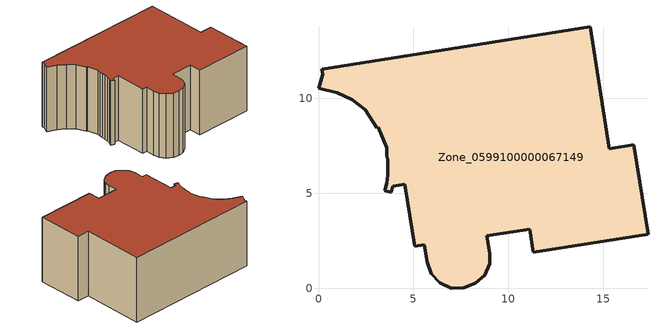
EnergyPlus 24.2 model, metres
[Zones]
Zone_0599100000067149
 floor ground (C_G): 9.02,1.28 8.76,0.69 8.27,0.26 7.66,0.04 7,0 6.38,0.3 5.94,0.77 5.72,1.37 5.58,2.3 5.07,2.22 4.55,5.47 3.91,5.37 3.84,5.05 3.5,5.14 3.59,5.54 3.65,5.94 3.66,6.35 3.64,6.76 3.6,6.98 3.6,7.4 3.14,8.49 3.06,8.46 2.47,9.4 1.77,9.92 0.99,10.3 0,10.54 0.22,11.28 0.18,11.53 14.33,13.78 15.32,7.36 16.61,7.57 17.36,2.85 11.31,1.9 11.12,3.12 8.87,2.77 9.02,1.85 z0
 wall outside (C_F): 0.22,11.28 0,10.54 0.99,10.3 1.77,9.92 2.47,9.4 3.06,8.46 3.14,8.49 3.6,7.4 3.6,6.98 3.64,6.76 3.66,6.35 3.65,5.94 3.59,5.54 3.5,5.14 3.84,5.05 3.91,5.37 4.55,5.47 5.07,2.22 5.58,2.3 5.72,1.37 5.94,0.77 6.38,0.3 7,0 7.66,0.04 8.27,0.26 8.76,0.69 9.02,1.28 9.02,1.85 8.87,2.77 11.12,3.12 11.31,1.9 17.36,2.85 16.61,7.57 15.32,7.36 14.33,13.78 0.18,11.53 0.22,11.28 z0:7.01
 roof outside (C_R): 2.47,9.4 3.06,8.46 3.14,8.49 3.6,7.4 3.6,6.98 3.64,6.76 3.66,6.35 3.65,5.94 3.59,5.54 3.5,5.14 3.84,5.05 3.91,5.37 4.55,5.47 5.07,2.22 5.58,2.3 5.72,1.37 5.94,0.77 6.38,0.3 7,0 7.66,0.04 8.27,0.26 8.76,0.69 9.02,1.28 9.02,1.85 8.87,2.77 11.12,3.12 11.31,1.9 17.36,2.85 16.61,7.57 15.32,7.36 14.33,13.78 0.18,11.53 0.22,11.28 0,10.54 0.99,10.3 1.77,9.92 z7.01
[BUILDING]
Pand.0599100000067149: North Axis=0; Terrain=City; Loads Convergence Tolerance Value=0.04; Temperature Convergence Tolerance Value=0.4; Solar Distribution=FullExterior; Maximum Number of Warmup Days=25; Minimum Number of Warmup Days=1
[Site:Location]
Rotterdam.The.Hague.AP_ZH_NLD Design_Conditions: Latitude=51.96; Longitude=4.45; Time Zone=1; Elevation=-4.5
[SITE:GROUNDTEMPERATURE:BUILDINGSURFACE]
18, 18, 18, 18, 18, 18, 18, 18, 18, 18, 18, 18
[MATERIAL] Thermal Absorptance=0.9; Solar Absorptance=0.7; Visible Absorptance=0.7
Name | Roughness | Thickness | Conductivity | Density | Specific Heat
G.D.1992-2005 | MediumSmooth | 0.15 | 0.06 | 540 | 1210
F.D.1992-2005 | Rough | 0.3 | 0.12 | 1920 | 840
R.D.1992-2005 | MediumRough | 0.2 | 0.08 | 1500 | 1000
[CONSTRUCTION]
C_G: G.D.1992-2005
C_F: F.D.1992-2005
C_R: R.D.1992-2005
[ZONE]
Zone_0599100000067149: Type=1; Multiplier=1; Ceiling Height=Autocalculate; Volume=Autocalculate; Floor Area=autocalculate; Part of Total Floor Area=Yes
[ZONEINFILTRATION:DESIGNFLOWRATE]
Infil_Zone_0599100000067149: Zone or ZoneList or Space or SpaceList=Zone_0599100000067149; Schedule=AlwaysOn; Design Flow Rate Calculation Method=Flow/Area; Flow Rate per Floor Area=0.0021; Constant Term Coefficient=1; Temperature Term Coefficient=0; Velocity Term Coefficient=0; Velocity Squared Term Coefficient=0
[HVACTEMPLATE:ZONE:IDEALLOADSAIRSYSTEM]
Zone_0599100000067149: Maximum Heating Supply Air Temperature=50; Minimum Cooling Supply Air Temperature=13; Maximum Heating Supply Air Humidity Ratio=0.0156; Minimum Cooling Supply Air Humidity Ratio=0.0077; Heating Limit=NoLimit; Cooling Limit=NoLimit; Dehumidification Control Type=ConstantSensibleHeatRatio; Cooling Sensible Heat Ratio=0.7; Dehumidification Setpoint=60; Humidification Control Type=None; Humidification Setpoint=30; Outdoor Air Method=None; Outdoor Air Flow Rate per Person=0.00944; Outdoor Air Flow Rate per Zone Floor Area=0; Outdoor Air Flow Rate per Zone=0; Demand Controlled Ventilation Type=None; Outdoor Air Economizer Type=NoEconomizer; Heat Recovery Type=None; Sensible Heat Recovery Effectiveness=0.7; Latent Heat Recovery Effectiveness=0.65
[ZONECONTROL:THERMOSTAT]
ThermostatControl_Zone_0599100000067149: Zone or ZoneList=Zone_0599100000067149; Control Type Schedule=DualSetpointControlType; Control 1=Thermostat_Zone_0599100000067149; Temperature Difference Between Cutout And Setpoint=0
[THERMOSTATSETPOINT:DUALSETPOINT]
Thermostat_Zone_0599100000067149: Heating Setpoint Temperature Schedule=HeatingSetpoint_Zone_0599100000067149; Cooling Setpoint Temperature Schedule=CoolingSetpoint_Zone_0599100000067149
[SCHEDULE:COMPACT]
HeatingSetpoint_Zone_0599100000067149: Through: 12/31, For: AllDays, Until: 24:00, 21
CoolingSetpoint_Zone_0599100000067149: Through: 12/31, For: AllDays, Until: 24:00, 24
DualSetpointControlType: Through: 12/31, For: AllDays, Until: 24:00, 4
AlwaysOn: Through: 12/31, For: AllDays, Until: 24:00, 1
